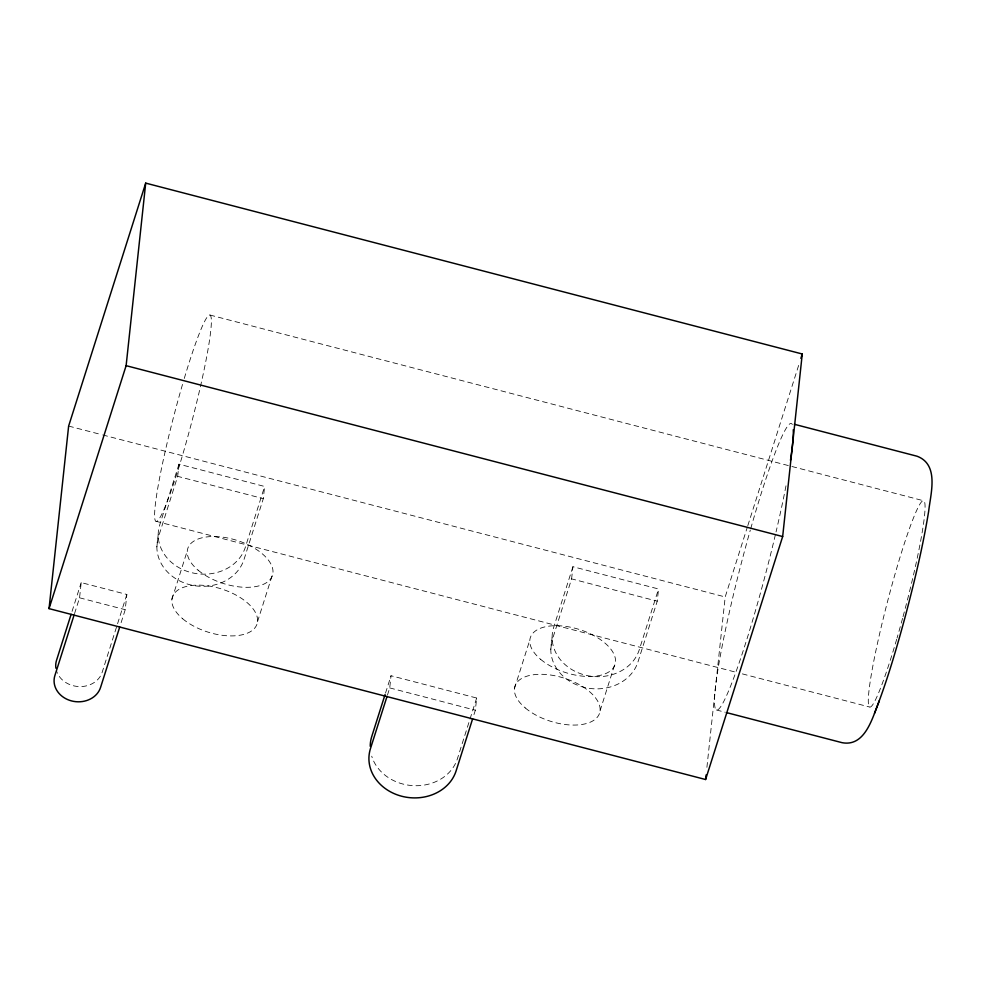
<?xml version="1.0" encoding="UTF-8"?>
<svg xmlns="http://www.w3.org/2000/svg" width="981" height="981" viewBox="0 0 981 981"><rect width="100%" height="100%" fill="white"/><g stroke="black" fill="none" stroke-linecap="round" stroke-linejoin="round"><path stroke-width="0.74" stroke-dasharray="4.91 3.68" d="M74.531 613.64L79.559 597.797L81.19 582.591L126.856 594.474L125.225 609.692L120.209 625.522M156.874 546.895L158.186 534.731M177.684 476.349L178.983 464.172L264.625 486.466L263.313 498.642L244.048 559.378A44.415 38.026 6.1 0 1 189.676 584.676A44.415 38.026 6.1 0 1 158.407 537.085L177.684 476.349L263.313 498.642M387.434 695.149L389.727 687.914L391.027 675.737L476.668 698.031L475.356 710.207L473.063 717.43M550.807 649.434L552.119 637.258M571.604 578.876L572.916 566.711L658.558 588.992L657.245 601.169L637.981 661.905A44.415 38.026 6.1 0 1 583.597 687.203A44.415 38.026 6.1 0 1 552.34 639.612L571.604 578.876L657.245 601.169M706.909 767.338L725.192 596.951L747.338 527.128M72.054 611.384L81.19 582.591M126.856 594.474L102.196 672.218A23.691 20.282 6.1 0 1 79.314 686.59A23.691 20.282 6.1 0 1 56.506 670.857M178.983 464.172L159.719 524.921A44.415 38.026 6.1 0 0 190.976 572.512A44.415 38.026 6.1 0 0 245.36 547.202L264.625 486.466M171.883 599.379L187.297 550.782M257.525 621.66L272.939 573.076M385.521 693.101L391.027 675.737M476.668 698.031L457.391 758.767A44.415 38.026 6.1 0 1 414.497 785.707A44.415 38.026 6.1 0 1 371.713 756.192M514.436 688.527L529.85 639.943M572.916 566.711L553.652 627.448A44.415 38.026 6.1 0 0 584.909 675.038A44.415 38.026 6.1 0 0 639.281 649.741L658.558 588.992M600.065 710.82L615.479 662.224M747.804 525.669L799.49 362.725M209.983 315.036L923.624 500.776M68.633 426.073L101.239 434.558M102.723 434.951L725.192 596.951M156.053 521.291L736.437 672.353M742.359 673.886L869.693 707.031M716.473 709.986L725.339 712.292M79.559 597.797L125.225 609.692M389.727 687.914L475.356 710.207M184.269 378.47A106.61 9.43 -75.4 0 1 207.15 354.3A106.61 9.43 -75.4 0 1 158.26 520.065A106.61 9.43 -75.4 0 1 182.993 382.774M896.683 639.281A106.61 9.43 -75.4 0 1 871.103 675.848A106.61 9.43 -75.4 0 1 918.841 506.012A106.61 9.43 -75.4 0 1 902.937 617.024M902.569 618.361A106.61 9.43 -75.4 0 1 897.051 638.018M750.698 528.722A148.07 13.096 -75.4 0 1 792.305 424.515M785.989 485.828A148.07 13.096 -75.4 0 1 776.045 531.935M775.407 534.645A148.07 13.096 -75.4 0 1 716.719 710.06A148.07 13.096 -75.4 0 1 750.318 530.071M198.113 570.182A44.415 22.612 17.6 0 0 270.842 578.606A44.415 22.612 17.6 0 0 221.399 536.999A44.415 22.612 17.6 0 0 198.113 570.182M182.699 618.778A44.415 22.612 17.6 0 0 255.428 627.19A44.415 22.612 17.6 0 0 205.985 585.596A44.415 22.612 17.6 0 0 182.699 618.778M540.654 659.342A44.415 22.612 17.6 0 0 613.395 667.754A44.415 22.612 17.6 0 0 563.952 626.16A44.415 22.612 17.6 0 0 540.654 659.342M525.24 707.926A44.415 22.612 17.6 0 0 597.981 716.351A44.415 22.612 17.6 0 0 548.538 674.756A44.415 22.612 17.6 0 0 525.24 707.926"/><path stroke-width="1.47" d="M49.05 608.625L68.633 426.073L145.703 183.116L802.262 353.994L782.666 536.546L705.597 779.515L49.05 608.625L126.12 365.668L145.703 183.116M705.597 779.515L706.087 774.941M71.135 614.265L56.53 660.336A23.691 20.282 6.1 0 0 55.905 668.233M74.078 615.075L54.887 675.553A23.691 20.282 6.1 0 0 71.564 700.925A23.691 20.282 6.1 0 0 100.565 687.436L119.743 626.969M385.067 694.548L371.762 736.486A44.415 38.026 6.1 0 0 370.229 746.296M386.968 696.596L370.45 748.65A44.415 38.026 6.1 0 0 401.707 796.241A44.415 38.026 6.1 0 0 456.091 770.943L472.609 718.877M800.876 358.359L802.262 353.994M726.823 712.684L842.078 742.678C863.991 746.848 871.619 720.557 877.713 704.934C888.639 675.921 897.223 646.074 905.34 616.166C914.488 581.488 922.925 546.552 928.676 511.126C930.65 493.541 939.455 464.504 916.977 456.202L794.34 424.283M874.5 713.334L879.319 700.692M126.12 365.668L782.666 536.546M793.261 429.727A148.07 13.096 -75.4 0 1 790.465 460.334"/></g></svg>
